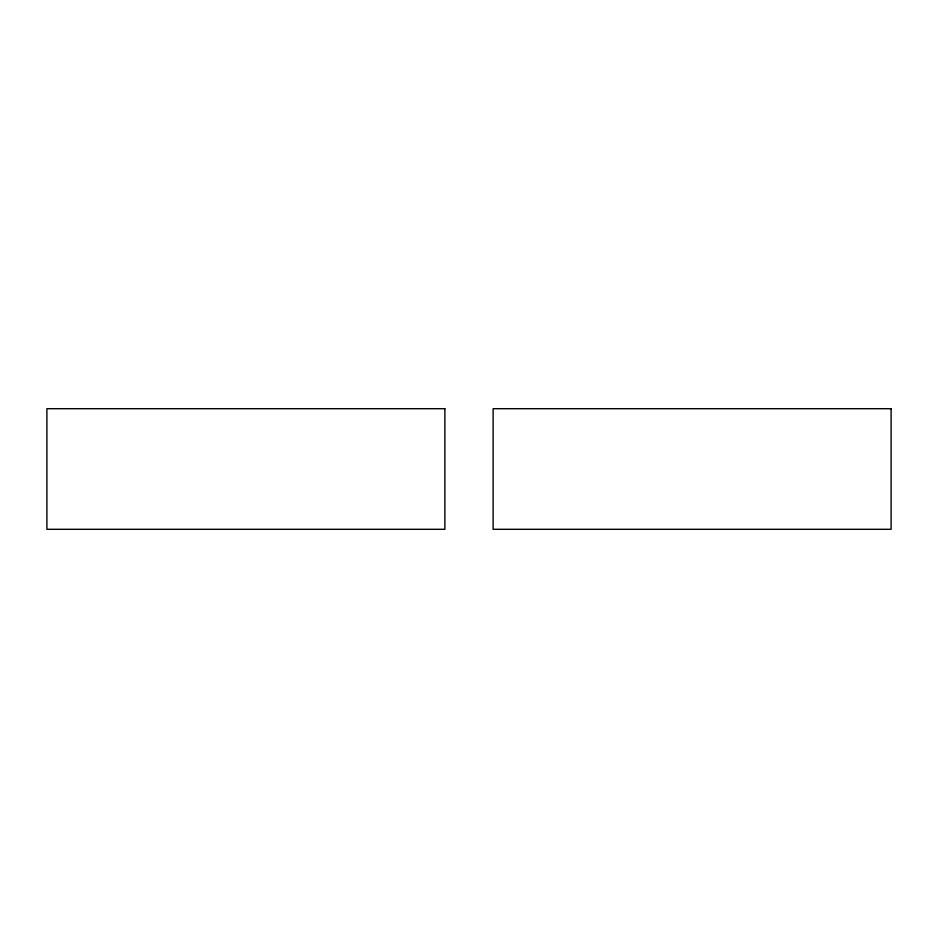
<?xml version="1.0" encoding="UTF-8"?>
<svg xmlns="http://www.w3.org/2000/svg" width="938" height="938" viewBox="0 0 938 938"><rect width="100%" height="100%" fill="white"/><g stroke="black" fill="none" stroke-linecap="round" stroke-linejoin="round"><path stroke-width="1.41" d="M444.882 408.698L46.9 408.698L46.9 529.302L444.882 529.302L444.882 408.698M891.1 408.698L493.118 408.698L493.118 529.302L891.1 529.302L891.1 408.698"/></g></svg>
